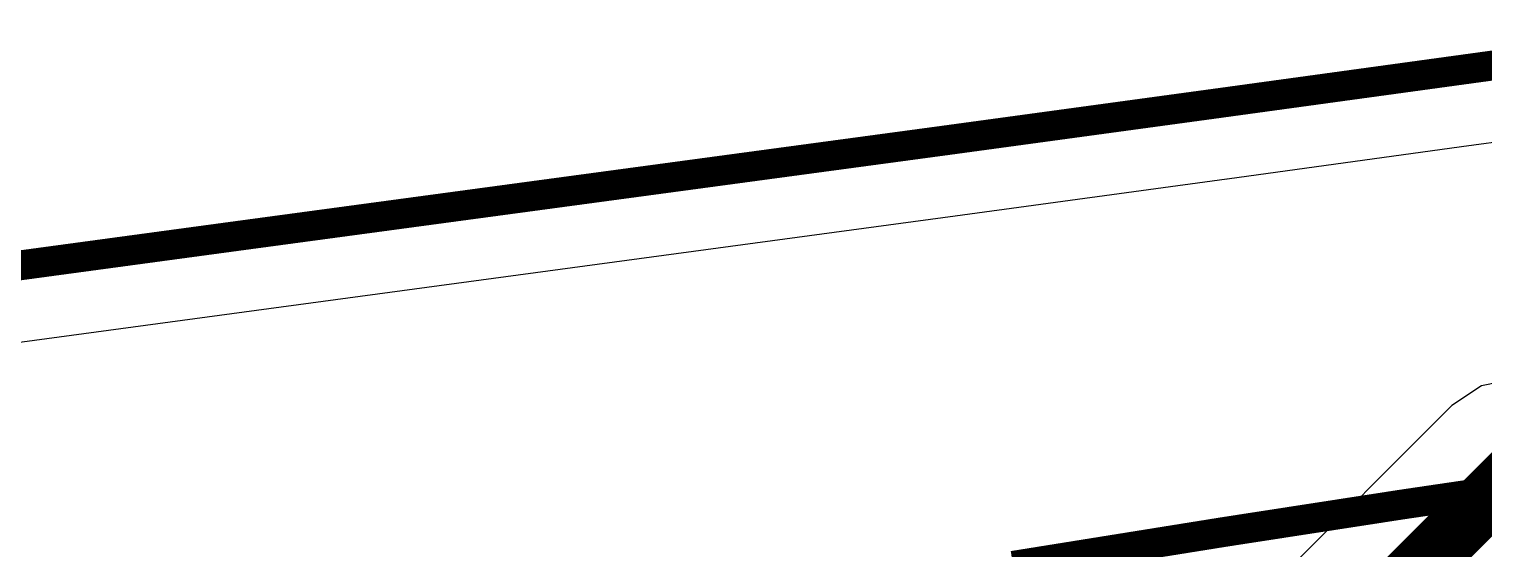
# Model space of a CAD drawing. Header units: inches. Extents: x -52 to 109, y 0 to 35.
# Drawn here: x 69.714 to 74.591, y 23.735 to 25.476 of the extents above; entities that cross this region are included whole.
import ezdxf

# ---------------------------------------------------------------- set-up
doc = ezdxf.new("R2010")
doc.units = ezdxf.units.IN
for name, color, linetype in [('Bottom Layer', 5, 'Continuous'), ('Keep-Out Layer', 6, 'Continuous'), ('Mechanical 4', 56, 'Continuous'), ('Top Layer', 1, 'Continuous'), ('Top Overlay', 2, 'Continuous')]:
    doc.layers.add(name, color=color, linetype=linetype)

msp = doc.modelspace()

# ---------------------------------------------------------------- linework, layer by layer
at = {"layer": 'Bottom Layer'}
for p, q in [((74.5151, 25.0829), (75.178, 25.1738)), ((73.7296, 24.9751), (74.5151, 25.0829)), ((72.818, 24.8508), (73.7294, 24.9751)), ((73.7294, 24.9751), (73.7295, 24.9751)), ((73.7295, 24.9751), (73.7296, 24.9751)), ((70.4762, 24.535), (72.8177, 24.8508)), ((72.8177, 24.8508), (72.8178, 24.8509)), ((72.8178, 24.8509), (72.818, 24.8508)), ((69.2034, 24.3628), (70.4762, 24.535))]:
    msp.add_line(p, q, dxfattribs=at)
at = {"layer": 'Keep-Out Layer'}
for points in [[(74.4805, 25.3354, 0.1, 0.1, 0), (75.1439, 25.4264, 0.1, 0.1, 0)], [(73.695, 25.2276, 0.1, 0.1, 0), (74.4805, 25.3354, 0.1, 0.1, 0)], [(72.7836, 25.1034, 0.1, 0.1, 0), (73.695, 25.2276, 0.1, 0.1, 0)], [(70.4421, 24.7876, 0.1, 0.1, 0), (72.7836, 25.1034, 0.1, 0.1, 0)], [(69.1693, 24.6154, 0.1, 0.1, 0), (70.4421, 24.7876, 0.1, 0.1, 0)]]:
    msp.add_lwpolyline(points, format="xyseb", dxfattribs=at)
for points in [[(74.4555, 25.3354, 0.05, 0.05, 1), (74.5055, 25.3354, 0.05, 0.05, 1)], [(74.4555, 25.3354, 0.05, 0.05, 1), (74.5055, 25.3354, 0.05, 0.05, 1)], [(73.67, 25.2276, 0.05, 0.05, 1), (73.72, 25.2276, 0.05, 0.05, 1)], [(73.67, 25.2276, 0.05, 0.05, 1), (73.72, 25.2276, 0.05, 0.05, 1)], [(72.7586, 25.1034, 0.05, 0.05, 1), (72.8086, 25.1034, 0.05, 0.05, 1)], [(72.7586, 25.1034, 0.05, 0.05, 1), (72.8086, 25.1034, 0.05, 0.05, 1)], [(70.4171, 24.7876, 0.05, 0.05, 1), (70.4671, 24.7876, 0.05, 0.05, 1)], [(70.4171, 24.7876, 0.05, 0.05, 1), (70.4671, 24.7876, 0.05, 0.05, 1)]]:
    msp.add_lwpolyline(points, format="xyseb", close=True, dxfattribs=at)
at = {"layer": 'Mechanical 4'}
for points in [[(74.4805, 25.3354, 0.1, 0.1, 0), (75.1439, 25.4264, 0.1, 0.1, 0)], [(73.695, 25.2276, 0.1, 0.1, 0), (74.4805, 25.3354, 0.1, 0.1, 0)], [(72.7836, 25.1034, 0.1, 0.1, 0), (73.695, 25.2276, 0.1, 0.1, 0)], [(70.4421, 24.7876, 0.1, 0.1, 0), (72.7836, 25.1034, 0.1, 0.1, 0)], [(69.1693, 24.6154, 0.1, 0.1, 0), (70.4421, 24.7876, 0.1, 0.1, 0)], [(74.3171, 23.8839, 0.1, 0.1, -0.006717), (76.5182, 24.1882, 0.1, 0.1, 0)], [(73.7207, 23.7919, 0.1, 0.1, 0), (74.3171, 23.8839, 0.1, 0.1, 0)], [(73.0123, 23.6783, 0.1, 0.1, 0), (73.7207, 23.7919, 0.1, 0.1, 0)]]:
    msp.add_lwpolyline(points, format="xyseb", dxfattribs=at)
for points in [[(74.4555, 25.3354, 0.05, 0.05, 1), (74.5055, 25.3354, 0.05, 0.05, 1)], [(74.4555, 25.3354, 0.05, 0.05, 1), (74.5055, 25.3354, 0.05, 0.05, 1)], [(73.67, 25.2276, 0.05, 0.05, 1), (73.72, 25.2276, 0.05, 0.05, 1)], [(73.67, 25.2276, 0.05, 0.05, 1), (73.72, 25.2276, 0.05, 0.05, 1)], [(72.7586, 25.1034, 0.05, 0.05, 1), (72.8086, 25.1034, 0.05, 0.05, 1)], [(72.7586, 25.1034, 0.05, 0.05, 1), (72.8086, 25.1034, 0.05, 0.05, 1)], [(70.4171, 24.7876, 0.05, 0.05, 1), (70.4671, 24.7876, 0.05, 0.05, 1)], [(70.4171, 24.7876, 0.05, 0.05, 1), (70.4671, 24.7876, 0.05, 0.05, 1)], [(74.2921, 23.8839, 0.05, 0.05, 1), (74.3421, 23.8839, 0.05, 0.05, 1)], [(74.2921, 23.8839, 0.05, 0.05, 1), (74.3421, 23.8839, 0.05, 0.05, 1)], [(73.6957, 23.7919, 0.05, 0.05, 1), (73.7457, 23.7919, 0.05, 0.05, 1)], [(73.6957, 23.7919, 0.05, 0.05, 1), (73.7457, 23.7919, 0.05, 0.05, 1)]]:
    msp.add_lwpolyline(points, format="xyseb", close=True, dxfattribs=at)
at = {"layer": 'Top Layer'}
for p, q in [((74.5151, 25.0829), (75.178, 25.1738)), ((73.7296, 24.9751), (74.5151, 25.0829)), ((72.818, 24.8508), (73.7294, 24.9751)), ((73.7294, 24.9751), (73.7295, 24.9751)), ((73.7295, 24.9751), (73.7296, 24.9751)), ((70.4762, 24.535), (72.8177, 24.8508)), ((72.8177, 24.8508), (72.8178, 24.8509)), ((72.8178, 24.8509), (72.818, 24.8508)), ((69.2034, 24.3628), (70.4762, 24.535)), ((74.6993, 24.3052), (74.5822, 24.2819)), ((74.5822, 24.2819), (74.483, 24.2156)), ((74.483, 24.2156), (73.7585, 23.4911)), ((74.483, 24.2156), (74.483, 24.2156))]:
    msp.add_line(p, q, dxfattribs=at)
msp.add_lwpolyline([(73.8852, 23.1852, 0.2, 0.2, 0), (74.6993, 23.9993, 0.2, 0.2, 0)], format="xyseb", dxfattribs=at)
at = {"layer": 'Top Overlay'}
for p, q in [((74.317, 23.8829), (74.5917, 23.9247)), ((73.7206, 23.7909), (74.317, 23.8829)), ((73.0122, 23.6775), (73.7206, 23.7909))]:
    msp.add_line(p, q, dxfattribs=at)

doc.saveas('drawing.dxf')
